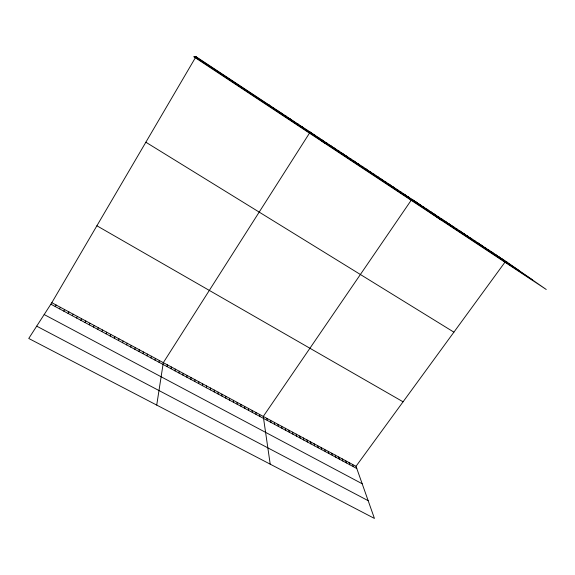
<?xml version="1.0" encoding="UTF-8"?>
<svg xmlns="http://www.w3.org/2000/svg" width="575" height="575" viewBox="0 0 575 575"><rect width="100%" height="100%" fill="white"/><g stroke="black" fill="none" stroke-linecap="round" stroke-linejoin="round"><path stroke-width="0.86" d="M210.4 389.886L210.407 387.988M206.518 387.802L206.547 385.911M202.623 385.71L202.673 383.827M198.72 383.611L198.792 381.735M194.803 381.505L194.896 379.644M190.871 379.399L190.986 377.545M186.932 377.279L187.069 375.432M182.979 375.159L183.138 373.319M179.012 373.024L179.199 371.198M175.037 370.889L175.246 369.078M171.048 368.747L171.278 366.943M167.052 366.598L167.303 364.802M156.723 405.088L163.314 362.66L310.191 132.013L325.17 143.506M159.045 362.3L159.347 360.525M155.042 360.151L155.365 358.383M151.024 357.995L151.369 356.234M146.992 355.832L147.365 354.078M142.952 353.661L143.347 351.922M138.898 351.483L139.322 349.751M134.83 349.298L135.276 347.58M130.755 347.106L131.222 345.402M126.665 344.907L127.161 343.21M122.561 342.707L123.079 341.018M118.443 340.493L118.989 338.819M114.317 338.28L114.892 336.612M110.177 336.052L110.774 334.398M106.023 333.823L106.648 332.178M101.861 331.588L102.508 329.957M97.678 329.346L98.354 327.721M93.488 327.089L94.185 325.479M89.283 324.832L90.009 323.229M85.064 322.568L85.819 320.979M80.838 320.297L81.614 318.715M76.59 318.018L77.395 316.451M72.335 315.732L73.169 314.173M68.066 313.44L68.921 311.894M63.782 311.14L64.666 309.602M51.822 302.694L196.046 56.573L193.667 56.673L546.25 289.484L505.677 261.215L356.011 466.296L374.433 518.427L28.75 338.467L51.822 302.694L356.011 466.296M59.491 308.825L60.397 307.309M55.178 306.511L56.12 305.002M195.852 56.58L507.387 262.408M36.692 326.154L368.158 500.674M44.174 314.547L362.178 483.755M50.852 304.189L356.795 468.517M96.895 225.781L403.075 401.803M145.856 142.219L453.905 332.156M195.263 56.609L519.175 270.624M194.494 56.637L532.342 279.795M502.205 258.923L503.894 260.101M495.226 254.308L496.886 255.465M498.719 256.615L500.394 257.787M488.211 249.672L489.828 250.801M491.726 251.994L493.364 253.137M484.682 247.343L486.285 248.465M477.602 242.657L479.169 243.757M481.153 245.007L482.734 246.114M470.479 237.949L472.01 239.028M474.044 240.307L475.597 241.392M466.9 235.585L468.409 236.648M459.713 230.834L461.179 231.869M463.313 233.213L464.801 234.262M456.097 228.447L457.549 229.468M452.475 226.054L453.912 227.06M448.845 223.653L450.254 224.653M445.194 221.246L446.595 222.23M441.543 218.823L442.915 219.801M434.197 213.972L435.534 214.921M437.877 216.401L439.228 217.364M430.503 211.535L431.818 212.463M426.801 209.084L428.102 210.004M423.092 206.633L424.364 207.539M419.369 204.168L420.62 205.067M415.632 201.703L416.868 202.58M440.824 219.873L411.887 199.223L263.278 416.422L270.207 464.169M408.128 196.743L409.321 197.592M404.354 194.249L405.526 195.09M400.574 191.748L401.724 192.575M396.779 189.24L397.907 190.052M392.969 186.724L394.076 187.522M389.153 184.201L390.238 184.985M385.322 181.671L386.386 182.44M381.477 179.127L382.526 179.882M377.624 176.583L378.645 177.323M373.757 174.031L374.756 174.75M369.883 171.465L370.853 172.177M365.988 168.892L366.943 169.589M362.085 166.312L363.019 166.994M358.168 163.724L359.08 164.393M354.243 161.129L355.127 161.776M350.297 158.52L351.16 159.16M346.344 155.911L347.185 156.529M342.384 153.288L343.196 153.892M338.402 150.657L339.192 151.247M334.413 148.019L335.182 148.594M330.402 145.374L331.15 145.935M326.392 142.722L327.11 143.261M322.359 140.056L323.057 140.58M318.313 137.382L318.988 137.892M314.259 134.701L314.906 135.197M306.137 129.332L306.741 129.799M302.076 126.651L302.651 127.097M298.001 123.956L298.547 124.387M293.904 121.253L294.436 121.663M289.807 118.536L290.303 118.939M285.689 115.819L286.163 116.2M281.556 113.088L282.009 113.455M277.416 110.35L277.84 110.695M273.254 107.604L273.657 107.935M269.086 104.844L269.459 105.16M352.568 464.449L353.338 466.656M349.118 462.588L349.866 464.794M345.654 460.726L346.387 462.925M342.183 458.857L342.894 461.049M338.704 456.988L339.394 459.173M335.211 455.113L335.886 457.283M331.71 453.229L332.372 455.393M328.203 451.339L328.842 453.503M324.681 449.449L325.299 451.598M321.152 447.551L321.756 449.693M317.608 445.647L318.198 447.781M314.058 443.735L314.626 445.869M310.5 441.823L311.046 443.943M306.928 439.897L307.46 442.017M303.348 437.97L303.859 440.083M299.755 436.044L300.251 438.143M296.154 434.103L296.628 436.202M292.546 432.163L292.998 434.247M288.923 430.215L289.354 432.292M285.293 428.26L285.703 430.33M281.649 426.305L282.045 428.368M277.998 424.336L278.372 426.391M274.332 422.366L274.685 424.415M270.66 420.39L270.99 422.431M266.973 418.413L267.289 420.44M259.577 414.431L259.85 416.444M255.861 412.433L256.112 414.438M252.13 410.428L252.36 412.426M248.393 408.415L248.601 410.406M244.641 406.403L244.835 408.379M240.882 404.376L241.054 406.345M237.116 402.349L237.259 404.311M233.328 400.315L233.457 402.27M229.54 398.274L229.641 400.222M225.731 396.232L225.817 398.166M221.921 394.177L221.979 396.103M218.09 392.121L218.133 394.04M214.252 390.058L214.274 391.963"/></g></svg>
